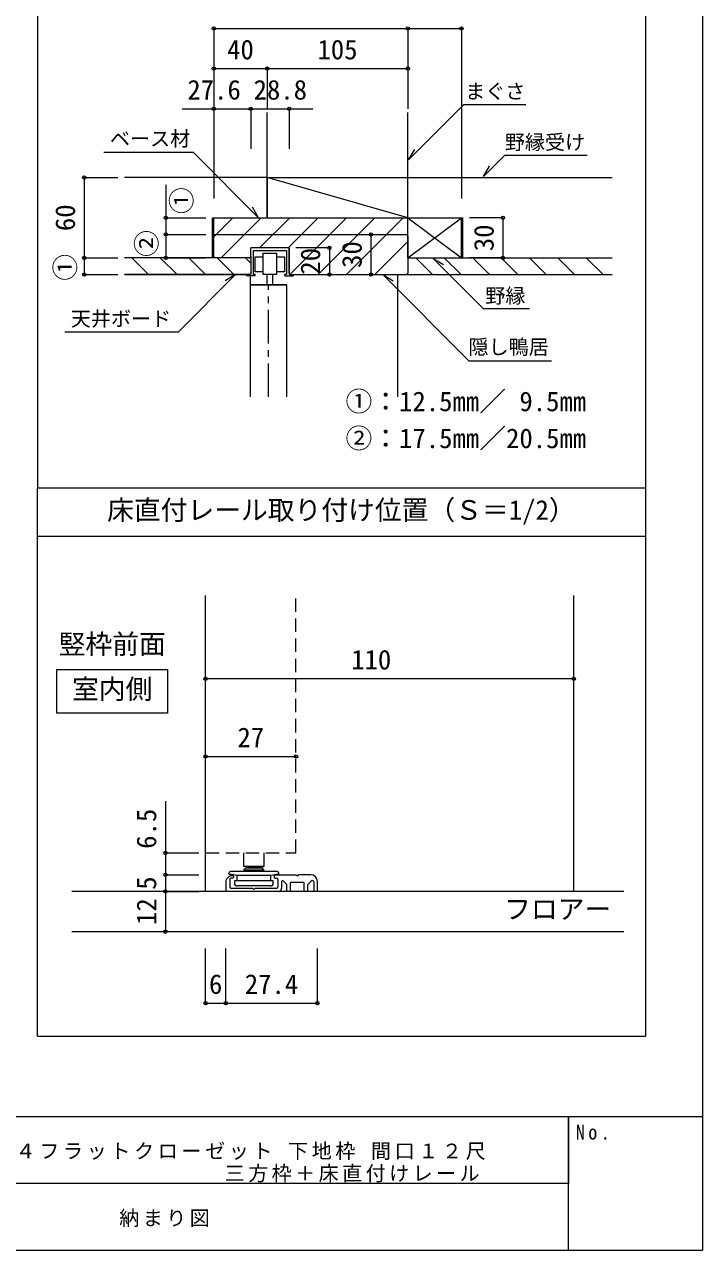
# Model space of a CAD drawing. Units: millimetres on the paper, with parts at other scales. Extents: x -197 to 198, y -138 to 137.
# Drawn here: x 96.5 to 197.8, y -138 to 45 of the extents above; entities that cross this region are included whole.
import ezdxf
from ezdxf.enums import TextEntityAlignment as Align

# ---------------------------------------------------------------- set-up
doc = ezdxf.new("R2010")
doc.units = ezdxf.units.MM
doc.header["$PDMODE"] = 32
doc.header["$PDSIZE"] = 0.5
doc.linetypes.add('CHAIN1', pattern=[8, 5, -1, 1, -1])
doc.linetypes.add('DASHED2', pattern=[3, 2, -1])
for name, color, linetype, lineweight in [('0-0_補助線', 7, 'Continuous', 9), ('0-1_通り芯', 4, 'CHAIN1', 9), ('0-3_仕上げ', 2, 'Continuous', 9), ('0-4_枠', 7, 'Continuous', 9), ('0-A_文字', 7, 'Continuous', 9), ('0-B_寸法', 7, 'Continuous', 9), ('1-3_仕上げ', 2, 'Continuous', 9), ('1-4_枠', 7, 'Continuous', 9), ('1-6_扉', 7, 'DASHED2', 9), ('1-A_文字', 7, 'Continuous', 9), ('1-B_寸法', 7, 'Continuous', 9), ('F-0_補助線', 7, 'Continuous', 9)]:
    doc.layers.add(name, color=color, linetype=linetype, lineweight=lineweight)
doc.layers.add('F-A_文字', color=7, linetype='Continuous')
doc.styles.add('ＭＳ ゴシック', font='')
doc.styles.get('ＭＳ ゴシック').set_extended_font_data('MS Gothic')

msp = doc.modelspace()

# ---------------------------------------------------------------- linework, layer by layer
at = {"layer": '0-0_補助線'}
for p, q in [((153.779, 16.166), (132.779, 22.166)), ((153.779, 10.166), (161.779, 16.166)), ((153.779, 16.166), (161.779, 10.166)), ((153.779, 10.166), (153.779, 16.166)), ((161.779, 10.166), (161.779, 16.166)), ((130.699, 7.666), (130.699, 11.266)), ((130.699, 11.266), (135.659, 11.266)), ((135.659, 11.266), (135.659, 7.666)), ((136.059, 11.666), (136.059, 7.666)), ((130.299, 10.366), (130.299, 7.666)), ((134.179, 10.307), (135.373, 10.307)), ((135.373, 10.307), (135.373, 8.107)), ((111.433, 7.666), (130.299, 7.666)), ((129.699, 7.666), (129.699, 7.466)), ((130.299, 7.666), (129.699, 7.666)), ((130.958, 7.466), (129.699, 7.466)), ((132.179, 8.107), (130.973, 8.107)), ((134.179, 7.666), (132.179, 7.666)), ((132.779, 6.166), (132.779, 7.666)), ((133.579, 7.666), (133.579, 6.166)), ((135.373, 8.107), (134.179, 8.107)), ((135.425, 7.466), (135.425, 7.666)), ((135.659, 7.666), (135.425, 7.666)), ((135.425, 7.466), (136.659, 7.466)), ((136.259, 7.666), (136.659, 7.666)), ((136.659, 7.666), (136.659, 7.466)), ((129.27, -80.678), (129.27, -78.659)), ((132.27, -78.659), (132.27, -80.678)), ((127.02, -81.688), (127.02, -81.888)), ((129.27, -81.438), (127.27, -81.438)), ((127.72, -82.059), (127.72, -82.309)), ((133.295, -82.019), (128.245, -82.019)), ((132.27, -80.678), (129.27, -80.678)), ((129.895, -80.788), (129.27, -80.678)), ((129.27, -81.188), (129.52, -80.938)), ((129.27, -81.188), (129.27, -81.438)), ((129.27, -81.188), (132.27, -81.188)), ((134.27, -81.438), (129.27, -81.438)), ((132.02, -80.938), (129.52, -80.938)), ((131.645, -80.788), (129.895, -80.788)), ((129.895, -80.788), (129.895, -80.938)), ((131.645, -80.788), (132.27, -80.678)), ((131.645, -80.788), (131.645, -80.938)), ((132.02, -80.938), (132.27, -81.188)), ((132.27, -81.438), (132.27, -81.188)), ((133.359, -82.003), (133.295, -82.013)), ((134.084, -81.888), (133.359, -82.003)), ((134.52, -81.888), (134.084, -81.888)), ((134.52, -81.888), (134.52, -81.688)), ((128.245, -82.838), (128.145, -82.838)), ((133.295, -82.838), (128.245, -82.838)), ((133.27, -83.588), (128.27, -83.588)), ((133.395, -82.838), (133.295, -82.838))]:
    msp.add_line(p, q, dxfattribs=at)
at = {"layer": '0-0_補助線', "color": 4}
for p, q in [((127.649, 16.166), (124.779, 13.296)), ((131.891, 16.166), (125.891, 10.166)), ((136.134, 16.166), (131.634, 11.666)), ((140.377, 16.166), (135.877, 11.666)), ((144.619, 16.166), (138.619, 10.166)), ((148.862, 16.166), (140.362, 7.666)), ((153.105, 16.166), (144.605, 7.666)), ((153.779, 12.598), (148.847, 7.666)), ((115.056, 7.666), (112.556, 10.166)), ((119.299, 7.666), (116.799, 10.166)), ((123.542, 7.666), (121.042, 10.166)), ((127.784, 7.666), (125.284, 10.166)), ((130.299, 9.394), (129.527, 10.166)), ((138.619, 10.166), (136.189, 7.736)), ((157.483, 7.666), (154.983, 10.166)), ((161.726, 7.666), (159.226, 10.166)), ((165.968, 7.666), (163.468, 10.166)), ((170.211, 7.666), (167.711, 10.166)), ((174.453, 7.666), (171.953, 10.166)), ((178.696, 7.666), (176.196, 10.166)), ((182.939, 7.666), (180.439, 10.166))]:
    msp.add_line(p, q, dxfattribs=at)
at = {"layer": '0-0_補助線', "color": 6}
for p, q in [((130.279, 6.166), (135.679, 6.166)), ((135.679, 6.166), (130.279, 6.166)), ((130.279, 5.996), (130.279, 6.166)), ((130.279, -10.594), (130.279, 5.996)), ((133.579, 6.166), (132.779, 6.166)), ((135.679, -10.594), (135.679, 6.166))]:
    msp.add_line(p, q, dxfattribs=at)
at = {"layer": '0-0_補助線'}
for points in [[(130.973, 8.107), (130.973, 10.307), (132.179, 10.307)], [(132.179, 7.666), (132.179, 10.866), (134.179, 10.866), (134.179, 7.666)], [(130.958, 7.466), (130.958, 7.666), (130.699, 7.666)], [(128.245, -82.013), (127.455, -81.888), (127.02, -81.888)], [(128.245, -82.013), (128.245, -82.588), (128.245, -82.838)], [(133.295, -82.838), (133.295, -82.588), (133.295, -82.013)], [(128.145, -82.838), (127.87, -82.838), (127.87, -83.188)], [(133.67, -83.188), (133.67, -82.838), (133.395, -82.838)]]:
    msp.add_lwpolyline(points, dxfattribs=at)
for centre, radius, start, end in [((127.27, -81.688), 0.25, 90, 180), ((134.27, -81.688), 0.25, 0, 90), ((128.27, -83.188), 0.4, 180, 270), ((133.27, -83.188), 0.4, 270, 0)]:
    msp.add_arc(centre, radius, start, end, dxfattribs=at)
at = {"layer": '0-1_通り芯'}
msp.add_line((132.979, -10.594), (132.979, 6.166), dxfattribs=at)
at = {"layer": '0-3_仕上げ'}
for p, q in [((132.779, 16.166), (132.779, 31.845)), ((153.779, 16.166), (153.779, 31.845)), ((132.779, 22.166), (111.433, 22.166)), ((132.779, 22.166), (184.314, 22.166)), ((132.779, 22.166), (132.779, 16.166)), ((124.579, 16.166), (161.979, 16.166)), ((124.579, 10.166), (124.579, 16.166)), ((161.979, 10.166), (161.979, 16.166)), ((130.299, 10.166), (111.433, 10.166)), ((153.779, 10.166), (184.314, 10.166)), ((130.299, 7.666), (111.433, 7.666)), ((153.579, 7.666), (184.314, 7.666))]:
    msp.add_line(p, q, dxfattribs=at)
at = {"layer": '0-4_枠', "color": 3}
for p, q in [((124.779, 10.366), (124.779, 16.166)), ((124.979, 13.666), (124.779, 13.466)), ((124.979, 13.666), (153.579, 13.666)), ((153.779, 13.466), (153.579, 13.666)), ((153.779, 13.466), (153.779, 7.866)), ((136.059, 11.666), (130.299, 11.666)), ((130.299, 10.366), (130.299, 11.666)), ((136.059, 7.866), (136.059, 11.666)), ((124.979, 10.166), (124.779, 10.366)), ((130.099, 10.166), (130.299, 10.366)), ((136.259, 7.666), (136.059, 7.866)), ((136.259, 7.666), (153.579, 7.666)), ((153.579, 7.666), (153.779, 7.866))]:
    msp.add_line(p, q, dxfattribs=at)
at = {"layer": '0-4_枠', "color": 4}
for p, q in [((130.279, 6.166), (130.279, 7.466)), ((152.279, -10.594), (152.279, 7.666))]:
    msp.add_line(p, q, dxfattribs=at)
at = {"layer": '0-A_文字', "color": 3}
for p, q in [((189.266, 57.622), (189.266, -106)), ((98.433, -106), (98.433, -24.189)), ((98.433, -31.389), (189.266, -31.389)), ((98.433, -106), (189.266, -106))]:
    msp.add_line(p, q, dxfattribs=at)
at = {"layer": '0-A_文字'}
for p, q in [((153.902, 24.783), (162.168, 33.05)), ((162.168, 33.05), (171.404, 33.05)), ((153.902, 24.783), (154.802, 26.342)), ((165.091, 22.301), (165.991, 23.859)), ((131.467, 16.166), (130.567, 17.725)), ((157.549, 10.088), (165.047, 2.589)), ((157.549, 10.088), (159.107, 9.188)), ((128.039, 7.666), (119.475, -0.898)), ((128.039, 7.666), (126.48, 6.766)), ((150.029, 7.666), (162.874, -5.179)), ((150.029, 7.666), (151.588, 6.766)), ((165.047, 2.589), (171.958, 2.589)), ((119.475, -0.898), (102.514, -0.898)), ((162.874, -5.179), (175.224, -5.179))]:
    msp.add_line(p, q, dxfattribs=at)
for points in [[(131.467, 16.166), (121.759, 25.874), (108.379, 25.874)], [(165.091, 22.301), (168.285, 25.495), (180.545, 25.495)]]:
    msp.add_lwpolyline(points, dxfattribs=at)
at = {"layer": '0-B_寸法', "color": 4}
for p, q in [((124.779, 44.422), (153.779, 44.422)), ((124.779, 44.422), (124.779, 38.422)), ((153.779, 44.422), (153.779, 38.422)), ((153.779, 44.422), (161.779, 44.422)), ((161.779, 44.422), (161.779, 19.01)), ((124.779, 38.422), (132.779, 38.422)), ((124.779, 38.422), (124.779, 19.01)), ((132.779, 38.422), (132.779, 32.422)), ((132.779, 38.422), (153.779, 38.422)), ((153.779, 38.422), (153.779, 32.422)), ((120.06, 32.422), (130.299, 32.422)), ((124.779, 32.422), (124.779, 26.422)), ((130.299, 32.422), (130.299, 26.422)), ((130.299, 32.422), (139.576, 32.422)), ((136.059, 32.422), (136.059, 26.422)), ((105.433, 22.166), (105.433, 10.166)), ((105.433, 22.166), (110.433, 22.166)), ((117.603, 21.054), (117.603, 13.666)), ((117.603, 16.166), (123.579, 16.166)), ((167.979, 16.166), (162.979, 16.166)), ((167.979, 16.166), (167.979, 10.166)), ((117.603, 13.666), (123.579, 13.666)), ((117.603, 13.666), (117.603, 10.166)), ((148.268, 13.666), (148.268, 7.666)), ((142.059, 11.666), (137.059, 11.666)), ((142.059, 11.666), (142.059, 7.666)), ((105.433, 10.166), (110.433, 10.166)), ((105.433, 10.166), (105.433, 7.666)), ((117.603, 10.166), (123.579, 10.166)), ((167.979, 10.166), (162.979, 10.166)), ((105.433, 7.666), (110.433, 7.666)), ((136.059, 7.666), (142.059, 7.666))]:
    msp.add_line(p, q, dxfattribs=at)
at = {"layer": '0-B_寸法', "color": 3}
msp.add_line((189.266, -24.189), (98.433, -24.189), dxfattribs=at)
msp.add_lwpolyline([(189.266, 57.622), (98.433, 57.622), (98.433, -24.189)], dxfattribs=at)
at = {"layer": '0-B_寸法'}
for p in [(124.779, 44.422), (153.779, 44.422), (161.779, 44.422), (124.779, 38.422), (132.779, 38.422), (153.779, 38.422), (124.779, 32.422), (130.299, 32.422), (136.059, 32.422), (105.433, 22.166), (117.603, 16.166), (167.979, 16.166), (117.603, 13.666), (148.268, 13.666), (142.059, 11.666), (105.433, 10.166), (117.603, 10.166), (167.979, 10.166), (105.433, 7.666), (142.059, 7.666), (148.268, 7.666)]:
    msp.add_point(p, dxfattribs=at)
at = {"layer": '1-3_仕上げ'}
for p, q in [((186.07, -84.409), (103.57, -84.409)), ((103.57, -90.409), (186.07, -90.409))]:
    msp.add_line(p, q, dxfattribs=at)
at = {"layer": '1-4_枠', "color": 3}
for p, q in [((123.57, -84.409), (123.57, -40.246)), ((178.57, -84.409), (178.57, -40.246))]:
    msp.add_line(p, q, dxfattribs=at)
at = {"layer": '1-4_枠'}
for p, q in [((127.72, -82.059), (127.72, -82.309)), ((133.82, -82.059), (133.82, -82.309)), ((133.97, -81.909), (137.12, -81.909)), ((137.27, -82.059), (137.12, -81.909)), ((137.27, -82.059), (137.42, -81.909)), ((139.27, -81.909), (137.42, -81.909)), ((126.57, -83.059), (126.57, -84.409)), ((127.17, -82.559), (127.17, -83.709)), ((127.62, -82.409), (127.32, -82.409)), ((130.77, -84.109), (130.92, -83.959)), ((134.12, -83.959), (130.92, -83.959)), ((133.92, -82.409), (134.22, -82.409)), ((134.37, -82.559), (134.37, -83.709)), ((134.92, -82.946), (134.92, -83.909)), ((135.676, -83.34), (135.176, -82.84)), ((135.72, -84.409), (135.72, -83.446)), ((136.27, -84.409), (136.27, -83.109)), ((138.22, -83.059), (136.32, -83.059)), ((138.27, -84.409), (138.27, -83.109)), ((139.77, -84.409), (139.77, -83.037)), ((140.27, -84.409), (140.27, -82.909)), ((134.42, -84.409), (126.57, -84.409)), ((136.27, -84.409), (135.72, -84.409)), ((138.82, -84.409), (138.27, -84.409)), ((140.27, -84.409), (139.77, -84.409))]:
    msp.add_line(p, q, dxfattribs=at)
for points in [[(130.77, -84.109), (130.62, -83.959), (127.42, -83.959)], [(138.82, -84.409), (138.82, -83.384), (139.343, -82.86)]]:
    msp.add_lwpolyline(points, dxfattribs=at)
for centre, radius, start, end in [((127.57, -83.059), 1, 81.37307, 180), ((127.57, -82.059), 0.15, 0, 90), ((127.62, -82.309), 0.1, 270, 0), ((133.97, -82.059), 0.15, 90, 180), ((133.92, -82.309), 0.1, 180, 270), ((139.27, -82.909), 1, 0, 90), ((127.32, -82.559), 0.15, 90, 180), ((127.42, -83.709), 0.25, 180, 270), ((134.12, -83.709), 0.25, 270, 0), ((134.22, -82.559), 0.15, 0, 90), ((134.42, -83.909), 0.5, 270, 0), ((135.07, -82.946), 0.15, 45, 180), ((135.57, -83.446), 0.15, 360, 45), ((136.32, -83.109), 0.05, 90, 180), ((138.22, -83.109), 0.05, 0, 90), ((139.52, -83.037), 0.25, 360, 135)]:
    msp.add_arc(centre, radius, start, end, dxfattribs=at)
at = {"layer": '1-6_扉'}
for p, q in [((123.57, -78.659), (123.57, -40.246)), ((137.07, -78.659), (137.07, -40.246)), ((123.57, -78.659), (137.07, -78.659))]:
    msp.add_line(p, q, dxfattribs=at)
at = {"layer": '1-A_文字'}
msp.add_lwpolyline([(101.349, -51.297), (117.868, -51.297), (117.868, -57.773), (101.349, -57.773)], close=True, dxfattribs=at)
at = {"layer": '1-B_寸法', "color": 4}
for p, q in [((178.57, -52.655), (123.57, -52.655)), ((123.57, -64.252), (137.07, -64.252)), ((117.57, -70.93), (117.57, -81.909)), ((117.57, -78.659), (122.57, -78.659)), ((117.57, -81.909), (122.57, -81.909)), ((117.57, -81.909), (117.57, -84.409)), ((117.57, -84.409), (122.57, -84.409)), ((117.57, -84.409), (117.57, -90.409)), ((123.57, -101.083), (123.57, -92.909)), ((126.57, -101.083), (126.57, -92.909)), ((126.57, -101.083), (126.57, -92.909)), ((140.27, -101.083), (140.27, -92.909)), ((123.57, -101.083), (126.57, -101.083)), ((126.57, -101.083), (140.27, -101.083))]:
    msp.add_line(p, q, dxfattribs=at)
at = {"layer": '1-B_寸法'}
for p in [(123.57, -52.655), (178.57, -52.655), (123.57, -64.252), (137.07, -64.252), (117.57, -78.659), (117.57, -81.909), (117.57, -84.409), (117.57, -90.409), (123.57, -101.083), (126.57, -101.083), (140.27, -101.083)]:
    msp.add_point(p, dxfattribs=at)
at = {"layer": 'F-0_補助線', "color": 3, "lineweight": 18}
msp.add_line((-197.2, -118), (197.8, -118), dxfattribs=at)
msp.add_lwpolyline([(-197.2, 137), (197.8, 137), (197.8, -138), (-197.2, -138)], close=True, dxfattribs=at)
at = {"layer": 'F-0_補助線', "color": 2, "lineweight": 18}
for points in [[(57.8, -118), (177.8, -118), (177.8, -128), (57.8, -128)], [(177.8, -118), (197.8, -118), (197.8, -138), (177.8, -138)]]:
    msp.add_lwpolyline(points, close=True, dxfattribs=at)

# ---------------------------------------------------------------- texts
at = {"layer": '0-0_補助線', "style": 'ＭＳ ゴシック'}
for s, p in [('まぐさ', (162.339, 33.271)), ('ベース材', (109.273, 26.21)), ('野縁受け', (168.263, 25.685)), ('野縁', (165.357, 2.752)), ('天井ボード', (103.431, -0.672)), ('隠し鴨居', (162.844, -4.882))]:
    msp.add_text(s, height=2.199, dxfattribs=at).set_placement(p, align=Align.BOTTOM_LEFT)
at = {"layer": '0-A_文字', "style": 'ＭＳ ゴシック'}
msp.add_text('床直付レール取り付け位置（Ｓ＝1/2）', height=2.933, dxfattribs=at).set_placement((108.85, -29.807), align=Align.BOTTOM_LEFT)
at = {"layer": '0-B_寸法', "style": 'ＭＳ ゴシック'}
for s, p in [('40', (126.779, 38.922)), ('105', (140.279, 38.922)), ('27.6', (120.843, 32.922)), ('28.8', (130.738, 32.922)), ('①：12.5㎜／ 9.5㎜', (144.467, -13.599)), ('②：17.5㎜／20.5㎜', (144.467, -19.111))]:
    msp.add_text(s, height=2.933, dxfattribs=at).set_placement(p, align=Align.BOTTOM_LEFT)
for s, p in [('①', (122.325, 16.716)), ('60', (104.933, 14.166)), ('30', (167.479, 11.166)), ('②', (117.103, 10.316)), ('20', (141.559, 7.666)), ('30', (147.768, 8.666)), ('①', (104.933, 6.754))]:
    msp.add_text(s, height=2.933, rotation=90, dxfattribs=at).set_placement(p, align=Align.BOTTOM_LEFT)
at = {"layer": '1-A_文字', "style": 'ＭＳ ゴシック'}
for s, p in [('竪枠前面', (101.609, -49.825)), ('室内側', (103.609, -56.535)), ('フロアー', (168.165, -89.383))]:
    msp.add_text(s, height=2.933, dxfattribs=at).set_placement(p, align=Align.BOTTOM_LEFT)
at = {"layer": '1-B_寸法', "style": 'ＭＳ ゴシック'}
for s, p in [('110', (145.32, -52.155)), ('27', (128.32, -63.752)), ('6', (124.07, -100.583)), ('27.4', (129.42, -100.583))]:
    msp.add_text(s, height=2.933, dxfattribs=at).set_placement(p, align=Align.BOTTOM_LEFT)
for s, p in [('6.5', (117.07, -78.044)), ('5', (117.07, -84.159)), ('12', (117.07, -89.409))]:
    msp.add_text(s, height=2.933, rotation=90, dxfattribs=at).set_placement(p, align=Align.BOTTOM_LEFT)
at = {"layer": 'F-A_文字', "char_height": 2.199, "attachment_point": 7, "style": 'ＭＳ ゴシック'}
for s, insert in [('\\T1.38;\\W0.9;No.', (178.881, -121.478)), ('\\T1.18;ＷＯ\\~建具\\~Ｈ２４フラットクローゼット\\~下地枠\\~間口１２尺', (70.412, -124.5)), ('\\T1.17;三方枠＋床直付けレール', (126.412, -127.833)), ('\\T1.17;納まり図', (110.662, -134.5))]:
    msp.add_mtext(s, dxfattribs=dict(at, insert=insert))

doc.saveas('drawing.dxf')
